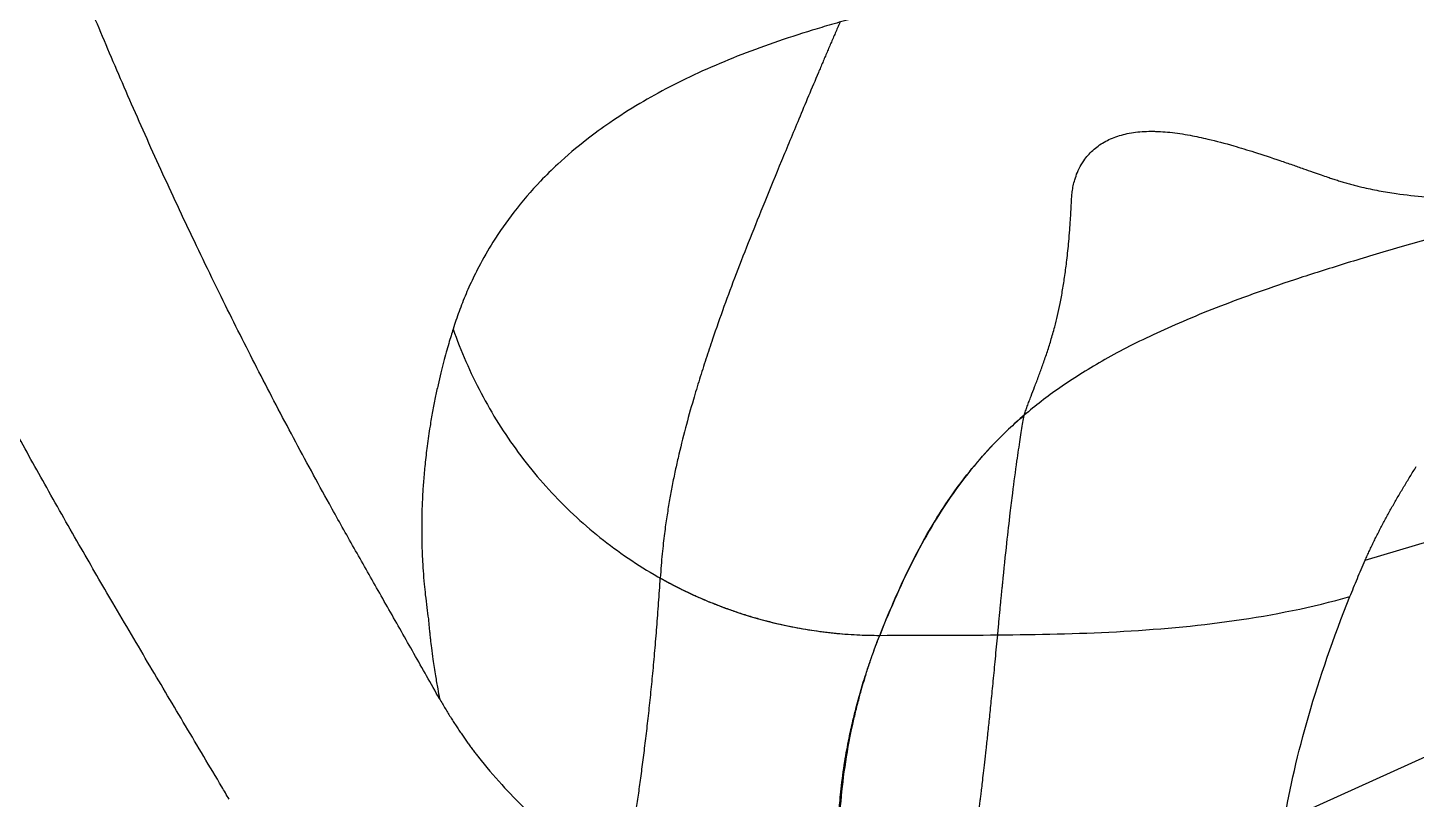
# Model space of a CAD drawing. Extents: x 526 to 610, y 679 to 808.
# Drawn here: x 535 to 542.44, y 709.8 to 713.94 of the extents above; entities that cross this region are included whole.
import ezdxf

# ---------------------------------------------------------------- set-up
doc = ezdxf.new("R2010")
doc.units = 0
doc.header["$MEASUREMENT"] = 0
doc.layers.add('1', color=4, linetype='Continuous')

# ---------------------------------------------------------------- blocks, each defined once
blk = doc.blocks.new('JETSETTER LX')
at = {"layer": '1', "color": 3, "linetype": 'Continuous', "lineweight": 25}
for p, q in [((16.0426, 14.2055), (17.0684, 14.5137)), ((16.5865, 13.2509), (15.6084, 12.8061))]:
    blk.add_line(p, q, dxfattribs=at)
for points, knots in [([(9.9096, 12.9889), (9.8771, 13.0436), (9.8121, 13.1528), (9.715, 13.3158), (9.6189, 13.4776), (9.4887, 13.6973), (9.3334, 13.9609), (9.1483, 14.2797), (8.9735, 14.5871), (8.7974, 14.9052), (8.6287, 15.2199), (8.4809, 15.5068), (8.3557, 15.7583), (8.2488, 15.978), (8.1441, 16.1987), (8.0414, 16.4204), (7.9408, 16.6432), (7.8504, 16.8488), (7.7696, 17.0368), (7.698, 17.2067), (7.6278, 17.3767), (7.559, 17.5468), (7.4917, 17.7171), (7.4257, 17.8874), (7.3611, 18.0578), (7.3192, 18.1718), (7.2982, 18.2286)], [0, 0, 0, 0, 0.03251, 0.06502, 0.097066, 0.128778, 0.19565, 0.253579, 0.317346, 0.376571, 0.439556, 0.499986, 0.541635, 0.583285, 0.62494, 0.666604, 0.70828, 0.749973, 0.781484, 0.812918, 0.844277, 0.875562, 0.906775, 0.937918, 0.968992, 1, 1, 1, 1]), ([(11.077, 13.4623), (11.054, 13.503), (11.0082, 13.5838), (10.94, 13.7043), (10.8725, 13.8233), (10.8059, 13.9409), (10.74, 14.0569), (10.675, 14.1715), (10.6107, 14.2846), (10.5479, 14.3966), (10.4414, 14.5883), (10.2936, 14.8608), (10.108, 15.2156), (9.9551, 15.5191), (9.8326, 15.7694), (9.7389, 15.9651), (9.6484, 16.1581), (9.561, 16.3484), (9.4767, 16.536), (9.3955, 16.7208), (9.3172, 16.9028), (9.2417, 17.0819), (9.169, 17.2581), (9.0991, 17.4314), (9.0318, 17.6016), (8.9884, 17.7144), (8.9669, 17.7701)], [0, 0, 0, 0, 0.029186, 0.058022, 0.086507, 0.114643, 0.142428, 0.169864, 0.196952, 0.223692, 0.250085, 0.333938, 0.417315, 0.500224, 0.546195, 0.591376, 0.635769, 0.679375, 0.722195, 0.764231, 0.805482, 0.84595, 0.885635, 0.924538, 0.96266, 1, 1, 1, 1]), ([(13.518, 17.1694), (13.5094, 17.1673), (13.4916, 17.163), (13.464, 17.1563), (13.4346, 17.1491), (13.3994, 17.1403), (13.3517, 17.128), (13.2764, 17.1082), (13.1818, 17.0819), (13.0396, 17.0397), (12.869, 16.9842), (12.6075, 16.8872), (12.3675, 16.7789), (12.1459, 16.6559), (11.9984, 16.5617), (11.851, 16.4539), (11.7275, 16.3492), (11.5962, 16.2198), (11.4779, 16.0825), (11.3697, 15.9273), (11.3026, 15.8102), (11.2632, 15.7321), (11.2404, 15.6838), (11.2192, 15.6357), (11.1997, 15.5879), (11.1817, 15.5406), (11.1651, 15.4937), (11.155, 15.4623), (11.15, 15.4467)], [0, 0, 0, 0, 0.006972, 0.014506, 0.022603, 0.031262, 0.04366, 0.062536, 0.094873, 0.125109, 0.1877, 0.250297, 0.37545, 0.436108, 0.500512, 0.552997, 0.625449, 0.671488, 0.750283, 0.820626, 0.875088, 0.894266, 0.912999, 0.931288, 0.949132, 0.966532, 0.983488, 1, 1, 1, 1]), ([(13.2269, 17.0975), (13.2229, 17.0882), (13.2148, 17.0696), (13.2028, 17.042), (13.1909, 17.0144), (13.1791, 16.9869), (13.1674, 16.9595), (13.1557, 16.9321), (13.1441, 16.9049), (13.1326, 16.8777), (13.1211, 16.8507), (13.0953, 16.7897), (13.0558, 16.6957), (12.9884, 16.5344), (12.9086, 16.3419), (12.8218, 16.1302), (12.7409, 15.9294), (12.6682, 15.7431), (12.6011, 15.5635), (12.5483, 15.413), (12.5056, 15.2841), (12.4712, 15.176), (12.434, 15.0527), (12.3945, 14.9119), (12.3625, 14.7825), (12.339, 14.6764), (12.3234, 14.5987), (12.3089, 14.519), (12.298, 14.4518), (12.2897, 14.3944), (12.2834, 14.3473), (12.2772, 14.2953), (12.2713, 14.2383), (12.2658, 14.1762), (12.2628, 14.1326), (12.2613, 14.11)], [0, 0, 0, 0, 0.0060781, 0.0121936, 0.018346, 0.0245351, 0.0307604, 0.0370216, 0.0433184, 0.0496505, 0.0560175, 0.0624191, 0.0930787, 0.1247381, 0.1855413, 0.2495353, 0.3106639, 0.3747566, 0.4360521, 0.5000036, 0.5403335, 0.5820013, 0.6250008, 0.685361, 0.7500076, 0.7805011, 0.8125098, 0.8427213, 0.8750082, 0.8914789, 0.9097085, 0.929687, 0.9514034, 0.9748454, 1, 1, 1, 1]), ([(18.7864, 16.538), (18.6541, 16.5059), (18.3879, 16.441), (17.987, 16.343), (17.5898, 16.2447), (17.2038, 16.1475), (16.8372, 16.0526), (16.4969, 15.9611), (16.1872, 15.8737), (15.9087, 15.7904), (15.6599, 15.7108), (15.438, 15.6342), (15.24, 15.56), (15.1217, 15.5116), (14.9534, 15.4396), (14.8531, 15.3923), (14.6704, 15.2979), (14.5058, 15.2035), (14.3685, 15.1073), (14.2417, 15.0094), (14.1836, 14.9596), (14.0755, 14.8576), (13.9756, 14.7531), (13.8885, 14.6428), (13.7653, 14.472), (13.693, 14.3512), (13.5592, 14.0914), (13.4978, 13.9523), (13.4386, 13.8023)], [0, 0, 0, 0, 0.03125, 0.0625, 0.09375, 0.125, 0.15625, 0.1875, 0.21875, 0.25, 0.28125, 0.3125, 0.34375, 0.375, 0.375, 0.4375, 0.4375, 0.5, 0.5625, 0.5625, 0.625, 0.625, 0.6875, 0.75, 0.75, 0.875, 0.875, 1, 1, 1, 1]), ([(15.8431, 16.2614), (15.8515, 16.2585), (15.8682, 16.2528), (15.8934, 16.2447), (15.919, 16.2368), (15.9449, 16.2293), (15.971, 16.2221), (15.9975, 16.2152), (16.0458, 16.2033), (16.1164, 16.1883), (16.2304, 16.1694), (16.3864, 16.153), (16.5438, 16.1487), (16.742, 16.1537), (16.9305, 16.1693), (17.1477, 16.1983), (17.353, 16.2325), (17.6611, 16.2907), (17.9335, 16.351), (18.1743, 16.4081), (18.3232, 16.4444), (18.5405, 16.499), (18.7079, 16.5427), (18.8029, 16.5675)], [0, 0, 0, 0, 0.008756, 0.017573, 0.026452, 0.035395, 0.044403, 0.053479, 0.062624, 0.093979, 0.12535, 0.177691, 0.250122, 0.282028, 0.375088, 0.438189, 0.500017, 0.582063, 0.749942, 0.777243, 0.828022, 0.902318, 1, 1, 1, 1]), ([(14.4674, 16.1393), (14.4676, 16.144), (14.4681, 16.1538), (14.4694, 16.1685), (14.4712, 16.1838), (14.4737, 16.1996), (14.4778, 16.2213), (14.4853, 16.2507), (14.4988, 16.2888), (14.5155, 16.3226), (14.5413, 16.3635), (14.5791, 16.407), (14.64, 16.4516), (14.7012, 16.4788), (14.7555, 16.4937), (14.8138, 16.5045), (14.869, 16.5084), (14.9186, 16.5078), (14.9521, 16.5063), (15.0126, 16.5014), (15.0972, 16.4887), (15.2111, 16.4645), (15.3261, 16.4338), (15.4554, 16.3943), (15.5611, 16.3592), (15.6493, 16.3289), (15.7087, 16.3082), (15.7603, 16.2902), (15.8043, 16.2749), (15.8311, 16.2656), (15.8431, 16.2614)], [0, 0, 0, 0, 0.011466, 0.023493, 0.036082, 0.049235, 0.062954, 0.091025, 0.125756, 0.166013, 0.188533, 0.251125, 0.314573, 0.376419, 0.40773, 0.43911, 0.501808, 0.517438, 0.532959, 0.564025, 0.626384, 0.678226, 0.751018, 0.807553, 0.875521, 0.90814, 0.936846, 0.961689, 0.982724, 1, 1, 1, 1]), ([(14.2128, 14.9833), (14.2155, 14.9912), (14.2211, 15.0074), (14.2302, 15.0324), (14.24, 15.0588), (14.253, 15.0931), (14.2702, 15.1379), (14.2913, 15.1932), (14.3133, 15.2535), (14.335, 15.3165), (14.3529, 15.373), (14.367, 15.4207), (14.379, 15.4645), (14.3921, 15.5177), (14.4063, 15.5835), (14.4196, 15.6548), (14.4318, 15.7322), (14.443, 15.8179), (14.4516, 15.9005), (14.4577, 15.9742), (14.4615, 16.0284), (14.4642, 16.0741), (14.4661, 16.11), (14.467, 16.1308), (14.4674, 16.1393)], [0, 0, 0, 0, 0.032792, 0.067564, 0.104307, 0.14301, 0.20912, 0.286043, 0.357541, 0.429023, 0.500498, 0.536253, 0.572031, 0.625697, 0.679244, 0.734422, 0.786268, 0.837379, 0.893324, 0.924847, 0.95126, 0.972586, 0.988834, 1, 1, 1, 1]), ([(11.15, 15.4467), (11.1462, 15.4347), (11.1381, 15.4087), (11.1258, 15.3671), (11.1124, 15.3199), (11.0982, 15.2673), (11.0835, 15.2091), (11.0686, 15.1456), (11.0538, 15.0767), (11.0393, 15.0025), (11.0243, 14.9157), (11.0105, 14.821), (10.9991, 14.7232), (10.9911, 14.6341), (10.9859, 14.5538), (10.9828, 14.482), (10.982, 14.4371), (10.9816, 14.416)], [0, 0, 0, 0, 0.034456, 0.074182, 0.119177, 0.169441, 0.224974, 0.285775, 0.351845, 0.423184, 0.499793, 0.603151, 0.698513, 0.785879, 0.865249, 0.936623, 1, 1, 1, 1]), ([(11.15, 15.4467), (11.1914, 15.3285), (11.2416, 15.2133), (11.3585, 14.9917), (11.4252, 14.8852), (11.574, 14.6836), (11.6562, 14.5885), (11.834, 14.4119), (11.9297, 14.3305), (12.1328, 14.1837), (12.2401, 14.1183), (12.4635, 14.0048), (12.5797, 13.9569), (12.9374, 13.8414), (13.188, 13.8023), (13.4386, 13.8023)], [0, 0, 0, 0, 0.125, 0.125, 0.25, 0.25, 0.375, 0.375, 0.5, 0.5, 0.625, 0.625, 0.75, 0.75, 1, 1, 1, 1]), ([(13.4386, 13.8023), (13.4626, 13.8633), (13.487, 13.9223), (13.537, 14.0371), (13.5625, 14.0928), (13.6416, 14.2552), (13.6975, 14.3573), (13.8198, 14.5511), (13.8863, 14.6429), (14.0354, 14.8185), (14.118, 14.9023), (14.2128, 14.9833)], [0, 0, 0, 0, 0.125, 0.125, 0.25, 0.25, 0.5, 0.5, 0.75, 0.75, 1, 1, 1, 1]), ([(14.0714, 13.8047), (14.0726, 13.8174), (14.0749, 13.8421), (14.0782, 13.8781), (14.0815, 13.9124), (14.0846, 13.9449), (14.0875, 13.9757), (14.0904, 14.0048), (14.0931, 14.0323), (14.0956, 14.0582), (14.1047, 14.1496), (14.119, 14.2865), (14.137, 14.4449), (14.155, 14.592), (14.1699, 14.7041), (14.1833, 14.7977), (14.1916, 14.8525), (14.1992, 14.9013), (14.2062, 14.9444), (14.2107, 14.9709), (14.2128, 14.9834)], [0, 0, 0, 0, 0.026298, 0.051582, 0.07585, 0.099101, 0.121334, 0.142545, 0.162736, 0.181904, 0.200048, 0.367053, 0.500036, 0.592322, 0.750031, 0.809504, 0.864239, 0.914232, 0.959485, 1, 1, 1, 1]), ([(16.0426, 14.2055), (16.0464, 14.214), (16.0539, 14.2311), (16.0657, 14.2569), (16.0779, 14.2828), (16.0905, 14.3088), (16.1034, 14.3349), (16.1168, 14.3612), (16.1304, 14.3875), (16.1445, 14.4138), (16.1588, 14.4403), (16.1734, 14.4668), (16.1883, 14.4935), (16.2035, 14.5201), (16.219, 14.5469), (16.2347, 14.5737), (16.2506, 14.6005), (16.2668, 14.6274), (16.2832, 14.6543), (16.2997, 14.6813), (16.311, 14.6994), (16.3166, 14.7084)], [0, 0, 0, 0, 0.052633, 0.105267, 0.157901, 0.210535, 0.263169, 0.315803, 0.368438, 0.421073, 0.473708, 0.526343, 0.578977, 0.63161, 0.684241, 0.736871, 0.7895, 0.842128, 0.894753, 0.947378, 1, 1, 1, 1]), ([(10.9816, 14.416), (10.9815, 14.4044), (10.9812, 14.3827), (10.9813, 14.3528), (10.9816, 14.328), (10.9819, 14.3081), (10.9822, 14.2931), (10.9827, 14.2748), (10.9836, 14.2493), (10.9856, 14.2052), (10.9891, 14.1469), (10.9945, 14.0816), (11.0011, 14.0156), (11.0084, 13.9532), (11.0143, 13.9105), (11.0171, 13.8903)], [0, 0, 0, 0, 0.064375, 0.119626, 0.165751, 0.202753, 0.230638, 0.249399, 0.305046, 0.373973, 0.49861, 0.636095, 0.748516, 0.88052, 1, 1, 1, 1]), ([(15.9609, 14.0103), (15.9674, 14.0264), (15.974, 14.0426), (15.9873, 14.075), (15.994, 14.0913), (16.0144, 14.1401), (16.0283, 14.1727), (16.0426, 14.2055)], [0, 0, 0, 0, 0.25, 0.25, 0.5, 0.5, 1, 1, 1, 1]), ([(12.0655, 12.484), (12.0675, 12.4938), (12.0716, 12.5132), (12.0775, 12.5428), (12.0833, 12.5727), (12.089, 12.6029), (12.0951, 12.636), (12.1015, 12.6723), (12.1083, 12.7119), (12.1139, 12.7454), (12.1182, 12.7727), (12.1226, 12.8002), (12.128, 12.8352), (12.1366, 12.8924), (12.1472, 12.9665), (12.1578, 13.0443), (12.1662, 13.1089), (12.1748, 13.1755), (12.1854, 13.2617), (12.1979, 13.3697), (12.2099, 13.4815), (12.2195, 13.5784), (12.2269, 13.6586), (12.2324, 13.7204), (12.2377, 13.7831), (12.2428, 13.8467), (12.2477, 13.9111), (12.2525, 13.9764), (12.257, 14.0425), (12.2598, 14.0875), (12.2613, 14.1099)], [0, 0, 0, 0, 0.0251082, 0.0501755, 0.0751913, 0.1001443, 0.1250238, 0.1563496, 0.187543, 0.2188031, 0.2344332, 0.2500635, 0.281324, 0.3125841, 0.3751026, 0.4376177, 0.469314, 0.5001278, 0.5632735, 0.6259662, 0.6882256, 0.7500739, 0.7818326, 0.8134354, 0.8448862, 0.8761889, 0.9073475, 0.938366, 0.9692488, 1, 1, 1, 1]), ([(12.2613, 14.1099), (12.2703, 14.1049), (12.2883, 14.0948), (12.3156, 14.0802), (12.343, 14.0659), (12.3707, 14.052), (12.3985, 14.0384), (12.4265, 14.0252), (12.4546, 14.0123), (12.4829, 13.9998), (12.5114, 13.9877), (12.5399, 13.976), (12.5687, 13.9646), (12.5975, 13.9537), (12.6265, 13.9431), (12.6556, 13.9328), (12.6848, 13.923), (12.7141, 13.9135), (12.7435, 13.9045), (12.773, 13.8958), (12.8026, 13.8875), (12.842, 13.877), (12.8915, 13.8648), (12.9512, 13.8516), (13.0113, 13.84), (13.0717, 13.83), (13.1325, 13.8214), (13.1935, 13.8144), (13.2546, 13.809), (13.3159, 13.8051), (13.3772, 13.8027), (13.4182, 13.8024), (13.4386, 13.8023)], [0, 0, 0, 0, 0.02516, 0.050321, 0.075482, 0.100642, 0.125799, 0.150952, 0.176099, 0.201239, 0.22637, 0.251491, 0.276601, 0.301697, 0.326779, 0.351846, 0.376894, 0.401924, 0.426934, 0.451921, 0.476886, 0.501827, 0.551427, 0.601113, 0.650871, 0.700685, 0.750544, 0.800431, 0.850335, 0.90024, 0.950133, 1, 1, 1, 1]), ([(15.6084, 12.8061), (15.6372, 12.9787), (15.681, 13.1694), (15.7985, 13.5749), (15.8723, 13.7896), (15.9609, 14.0103)], [0, 0, 0, 0, 0.5, 0.5, 1, 1, 1, 1]), ([(11.0171, 13.8903), (11.0179, 13.881), (11.0195, 13.8627), (11.0221, 13.8354), (11.0249, 13.8084), (11.0288, 13.7748), (11.0343, 13.7299), (11.0432, 13.6643), (11.0544, 13.591), (11.0663, 13.5206), (11.0738, 13.4798), (11.077, 13.4623)], [0, 0, 0, 0, 0.063745, 0.125019, 0.187525, 0.25003, 0.357906, 0.500032, 0.708583, 0.875128, 1, 1, 1, 1]), ([(13.2544, 12.1782), (13.2528, 12.1897), (13.2496, 12.2127), (13.2451, 12.2474), (13.2409, 12.2824), (13.2369, 12.3176), (13.2333, 12.3523), (13.2294, 12.3936), (13.2244, 12.453), (13.2192, 12.5317), (13.2157, 12.6236), (13.2152, 12.7181), (13.2181, 12.8151), (13.224, 12.9025), (13.234, 13.0053), (13.2488, 13.1161), (13.271, 13.2383), (13.2923, 13.336), (13.3186, 13.4422), (13.347, 13.5415), (13.3784, 13.6378), (13.4002, 13.7004), (13.4199, 13.7542), (13.4328, 13.7873), (13.4386, 13.8023)], [0, 0, 0, 0, 0.024835, 0.049777, 0.07481, 0.099916, 0.12508, 0.148716, 0.187611, 0.250131, 0.312641, 0.375146, 0.437653, 0.500162, 0.538799, 0.625168, 0.697328, 0.750131, 0.790672, 0.875062, 0.913573, 0.947218, 0.976021, 1, 1, 1, 1]), ([(13.2544, 12.1781), (13.2525, 12.1919), (13.2488, 12.2182), (13.244, 12.256), (13.24, 12.2902), (13.2367, 12.321), (13.232, 12.3684), (13.2264, 12.4365), (13.2214, 12.5262), (13.2191, 12.6188), (13.2197, 12.7134), (13.2234, 12.8112), (13.2328, 12.9463), (13.2535, 13.1221), (13.2833, 13.281), (13.3093, 13.3934), (13.3241, 13.4522), (13.3416, 13.5159), (13.3594, 13.576), (13.378, 13.6349), (13.3987, 13.6955), (13.4186, 13.7507), (13.4322, 13.7857), (13.4386, 13.8023)], [0, 0, 0, 0, 0.029765, 0.056916, 0.081455, 0.103382, 0.122697, 0.182478, 0.246958, 0.309531, 0.372324, 0.435848, 0.49834, 0.624533, 0.750473, 0.770745, 0.813222, 0.848287, 0.875757, 0.911441, 0.944043, 0.973562, 1, 1, 1, 1]), ([(13.8719, 12.1799), (13.8764, 12.2089), (13.8946, 12.3247), (13.9233, 12.5117), (13.9541, 12.7292), (13.9721, 12.8689), (13.9812, 12.9434), (13.9851, 12.9755), (13.9899, 13.0161), (13.9957, 13.0654), (14.0023, 13.1237), (14.0098, 13.1912), (14.0182, 13.2683), (14.0274, 13.3553), (14.0374, 13.4524), (14.0481, 13.5601), (14.0595, 13.6783), (14.0673, 13.7616), (14.0714, 13.8047)], [0, 0, 0, 0, 0.062595, 0.250005, 0.397316, 0.5, 0.514612, 0.534136, 0.558574, 0.587927, 0.622198, 0.66139, 0.705505, 0.754546, 0.808515, 0.867414, 0.931243, 1, 1, 1, 1]), ([(11.077, 13.4623), (11.0822, 13.4533), (11.0924, 13.4355), (11.1079, 13.4092), (11.1234, 13.3836), (11.1388, 13.3588), (11.1542, 13.3347), (11.1695, 13.3113), (11.1847, 13.2886), (11.1997, 13.2666), (11.2146, 13.2453), (11.2293, 13.2247), (11.2438, 13.2049), (11.258, 13.1857), (11.272, 13.1672), (11.3208, 13.104), (11.4061, 13.0026), (11.5376, 12.8677), (11.6757, 12.7453), (11.7914, 12.6571), (11.8761, 12.5989), (11.9287, 12.5646), (11.9816, 12.5319), (12.0348, 12.5009), (12.088, 12.4715), (12.1239, 12.4531), (12.1418, 12.4439)], [0, 0, 0, 0, 0.02084, 0.041263, 0.061262, 0.080834, 0.099974, 0.118676, 0.136938, 0.154754, 0.172121, 0.189035, 0.205493, 0.221492, 0.237028, 0.252098, 0.381668, 0.502591, 0.629918, 0.751792, 0.79422, 0.836239, 0.877838, 0.919004, 0.959728, 1, 1, 1, 1]), ([(9.9486, 12.9227), (9.9418, 12.9343), (9.9289, 12.9564), (9.9158, 12.9784), (9.9096, 12.9889)], [0, 0, 0, 0, 0.523595, 1, 1, 1, 1])]:
    blk.add_open_spline(points, degree=3, knots=knots, dxfattribs=at)
for points in [[(13.4386, 13.8023), (13.6502, 13.8035), (14.0734, 13.8023), (14.7083, 13.8152), (15.3416, 13.8698), (15.7575, 13.953), (15.9609, 14.0103)], [(13.4386, 13.8023), (13.6494, 13.8035), (13.8606, 13.8029), (14.0714, 13.8047)]]:
    blk.add_open_spline(points, degree=3, dxfattribs=at)

msp = doc.modelspace()

# ---------------------------------------------------------------- block references
at = {"layer": '1'}
msp.add_blockref('JETSETTER LX', (526.127, 696.8772), dxfattribs=at)

doc.saveas('drawing.dxf')
